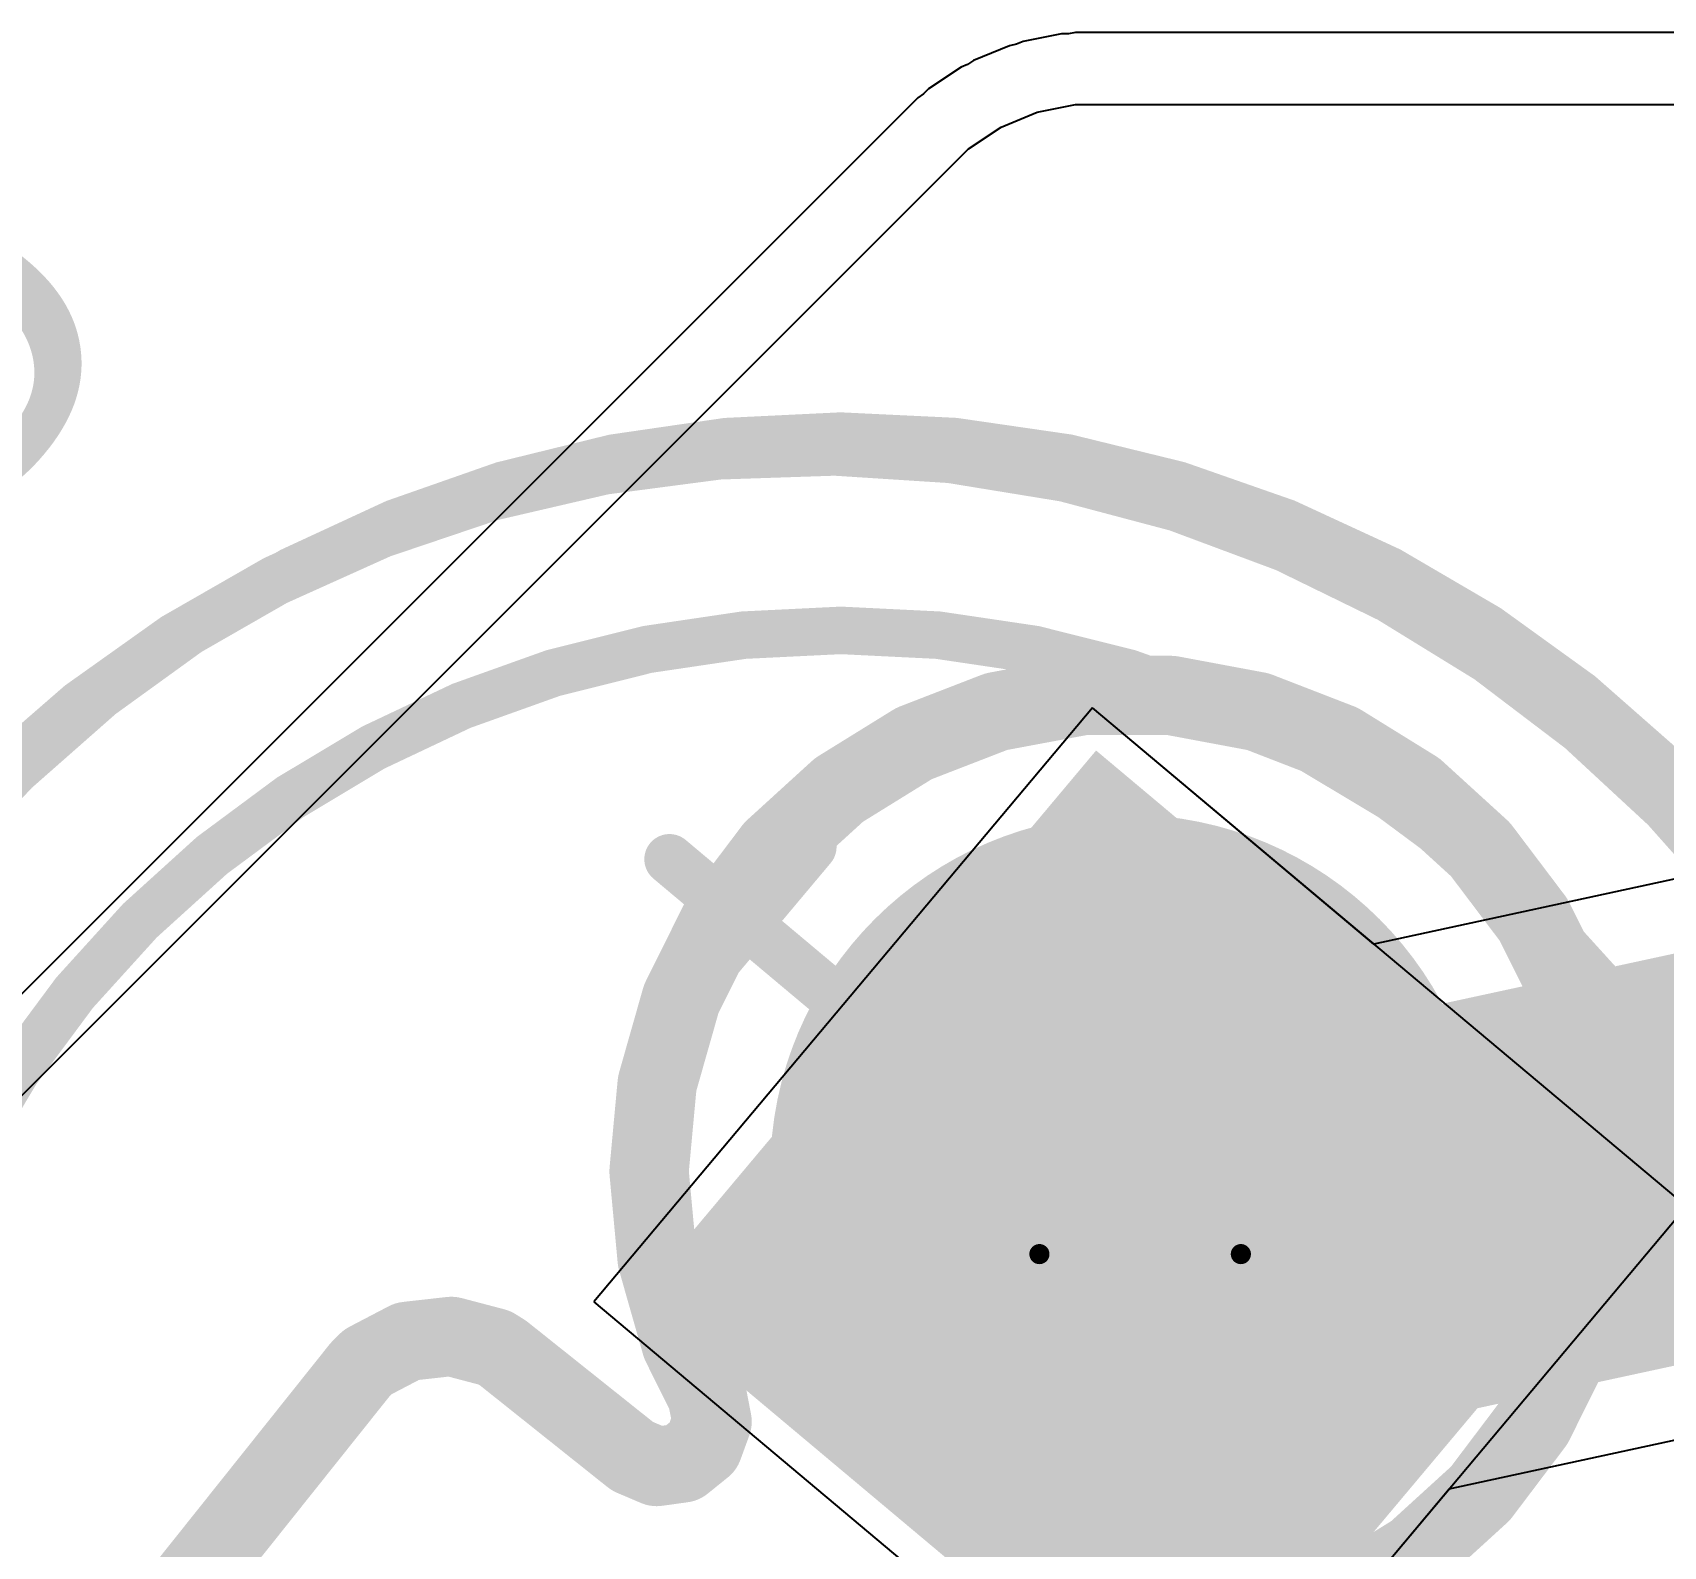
# Model space of a CAD drawing. Header units: inches. Extents: x 0 to 12.4, y -0.6 to 2.2.
# Drawn here: x 0.968 to 1.13, y 1.0599 to 1.2102 of the extents above; entities that cross this region are included whole.
import ezdxf

# ---------------------------------------------------------------- set-up
doc = ezdxf.new("R2010")
doc.units = ezdxf.units.IN
doc.header["$MEASUREMENT"] = 0
for name, color, linetype in [('Bottom Layer', 5, 'Continuous'), ('Bottom Solder', 6, 'Continuous'), ('Dimension', 6, 'Continuous'), ('Drill Drawing', 1, 'Continuous'), ('Mechanical 4', 56, 'Continuous'), ('Multi-Layer', 9, 'Continuous'), ('Pad Holes', 156, 'Continuous'), ('Top Layer', 1, 'Continuous'), ('Top Overlay', 2, 'Continuous'), ('Top Solder', 216, 'Continuous')]:
    doc.layers.add(name, color=color, linetype=linetype)
doc.styles.add('Arial', font='', dxfattribs={"height": 0.2})
doc.styles.get('Arial').set_extended_font_data('Arial')

# ---------------------------------------------------------------- blocks, each defined once
blk = doc.blocks.new('IR333_A_50')
at = {"layer": 'Bottom Layer'}
blk.add_hatch(color=5, dxfattribs=at).paths.add_polyline_path([(-0.08149605, 0.03149605), (-0.01850395, 0.03149605), (-0.01850395, -0.03149605), (-0.08149605, -0.03149605)])
at = {"layer": 'Bottom Solder'}
blk.add_hatch(color=6, dxfattribs=at).paths.add_polyline_path([(-0.08549605, 0.03549605), (-0.01450395, 0.03549605), (-0.01450395, -0.03549605), (-0.08549605, -0.03549605)])
at = {"layer": 'Multi-Layer'}
blk.add_hatch(color=9, dxfattribs=at).paths.add_polyline_path([(-0.08149605, 0.03149605), (-0.01850395, 0.03149605), (-0.01850395, -0.03149605), (-0.08149605, -0.03149605)])
at = {"layer": 'Pad Holes'}
h = blk.add_hatch(color=7, dxfattribs=at)
edge = h.paths.add_edge_path()
edge.add_arc((-0.05, 0), 0.017717, 0, 360)
at = {"layer": 'Top Layer'}
blk.add_hatch(color=1, dxfattribs=at).paths.add_polyline_path([(-0.08149605, 0.03149605), (-0.01850395, 0.03149605), (-0.01850395, -0.03149605), (-0.08149605, -0.03149605)])
at = {"layer": 'Top Solder'}
blk.add_hatch(color=216, dxfattribs=at).paths.add_polyline_path([(-0.08549605, 0.03549605), (-0.01450395, 0.03549605), (-0.01450395, -0.03549605), (-0.08549605, -0.03549605)])
at = {"layer": 'Top Overlay'}
for points in [[(-0.1181102, 0, 0.005, 0.005, -0.7350501228491367), (0.0970696, 0.0672869, 0.005, 0.005, 0)], [(0.0970696, -0.0672869, 0.005, 0.005, -0.7350501228491367), (-0.1181102, 0, 0.005, 0.005, 0)], [(-0.05, -0.061, 0.005, 0.005, 0), (-0.05, -0.041, 0.005, 0.005, 0)], [(-0.0399999, -0.051, 0.005, 0.005, 0), (-0.06, -0.051, 0.005, 0.005, 0)]]:
    blk.add_lwpolyline(points, format="xyseb", dxfattribs=at)
for points in [[(-0.1193602, 0, 0.0025, 0.0025, 1), (-0.1168602, 0, 0.0025, 0.0025, 1)], [(-0.1193602, 0, 0.0025, 0.0025, 1), (-0.1168602, 0, 0.0025, 0.0025, 1)], [(-0.05125, -0.041, 0.0025, 0.0025, 1), (-0.04875, -0.041, 0.0025, 0.0025, 1)], [(-0.06125, -0.051, 0.0025, 0.0025, 1), (-0.05875, -0.051, 0.0025, 0.0025, 1)], [(-0.0412499, -0.051, 0.0025, 0.0025, 1), (-0.0387499, -0.051, 0.0025, 0.0025, 1)], [(-0.05125, -0.061, 0.0025, 0.0025, 1), (-0.04875, -0.061, 0.0025, 0.0025, 1)]]:
    blk.add_lwpolyline(points, format="xyseb", close=True, dxfattribs=at)

msp = doc.modelspace()

# ---------------------------------------------------------------- hatches: boundary and pattern name
at = {"layer": 'Dimension'}
h = msp.add_hatch(color=6, dxfattribs=at)
edge = h.paths.add_edge_path()
edge.add_arc((1.0767133, 1.0971395), 0.035433, 0, 360)
h = msp.add_hatch(color=6, dxfattribs=at)
edge = h.paths.add_edge_path()
edge.add_arc((1.0767133, 1.0971395), 0.035433, 0, 360)

# ---------------------------------------------------------------- linework, layer by layer
at = {"layer": 'Bottom Layer'}
for p, q in [((1.0701862, 1.2100854), (1.0663831, 1.2093289)), ((1.0708893, 1.2100854), (1.0701862, 1.2100854)), ((1.0715786, 1.2102225), (1.0708893, 1.2100854)), ((1.4036368, 1.2102225), (1.0715786, 1.2102225)), ((1.0650442, 1.2089227), (1.0614618, 1.2074388)), ((1.0657335, 1.2090598), (1.0650442, 1.2089227)), ((1.0663831, 1.2093289), (1.0657335, 1.2090598)), ((1.0602279, 1.2067793), (1.0570038, 1.204625)), ((1.0608774, 1.2070483), (1.0602279, 1.2067793)), ((1.0614618, 1.2074388), (1.0608774, 1.2070483)), ((1.0570038, 1.204625), (1.0565066, 1.2041278)), ((1.0559221, 1.2037372), (1.0545512, 1.2023662)), ((1.0565066, 1.2041278), (1.0559221, 1.2037372)), ((1.0677755, 1.2023289), (1.0715786, 1.2030854)), ((1.0715786, 1.2030854), (1.4036368, 1.2030854)), ((1.0545512, 1.2023662), (0.8593897, 1.0072048)), ((1.0641931, 1.200845), (1.0677755, 1.2023289)), ((1.060969, 1.1986907), (1.0641931, 1.200845)), ((1.0595981, 1.1973197), (1.060969, 1.1986907)), ((0.8644364, 1.0021581), (1.0595981, 1.1973197)), ((1.073263, 1.1431635), (1.0237735, 1.0841842)), ((1.1322423, 1.093674), (1.073263, 1.1431635)), ((1.0827528, 1.0346947), (1.1322423, 1.093674)), ((1.0237735, 1.0841842), (1.0827528, 1.0346947))]:
    msp.add_line(p, q, dxfattribs=at)
at = {"layer": 'Dimension'}
for points in [[(1.0639454, 1.1428352, 0.007874, 0.007874, 0), (1.072112, 1.1443618, 0.007874, 0.007874, 0)], [(1.072112, 1.1443618, 0.007874, 0.007874, 0), (1.0721121, 1.1443619, 0.007874, 0.007874, 0)], [(1.0721121, 1.1443619, 0.007874, 0.007874, 0), (1.0723336, 1.1444032, 0.007874, 0.007874, 0)], [(1.0723336, 1.1444032, 0.007874, 0.007874, 0), (1.0810929, 1.1444032, 0.007874, 0.007874, 0)], [(1.0810929, 1.1444032, 0.007874, 0.007874, 0), (1.0813144, 1.1443619, 0.007874, 0.007874, 0)], [(1.0813144, 1.1443619, 0.007874, 0.007874, 0), (1.0813145, 1.1443618, 0.007874, 0.007874, 0)], [(1.0813145, 1.1443618, 0.007874, 0.007874, 0), (1.0894811, 1.1428352, 0.007874, 0.007874, 0)], [(1.0557661, 1.139711, 0.007874, 0.007874, 0), (1.063513, 1.1427122, 0.007874, 0.007874, 0)], [(1.063513, 1.1427122, 0.007874, 0.007874, 0), (1.0635131, 1.1427122, 0.007874, 0.007874, 0)], [(1.0635131, 1.1427122, 0.007874, 0.007874, 0), (1.0637235, 1.1427937, 0.007874, 0.007874, 0)], [(1.0637235, 1.1427937, 0.007874, 0.007874, 0), (1.0639453, 1.1428352, 0.007874, 0.007874, 0)], [(1.0639453, 1.1428352, 0.007874, 0.007874, 0), (1.0639454, 1.1428352, 0.007874, 0.007874, 0)], [(1.0894811, 1.1428352, 0.007874, 0.007874, 0), (1.089703, 1.1427937, 0.007874, 0.007874, 0)], [(1.089703, 1.1427937, 0.007874, 0.007874, 0), (1.0899135, 1.1427122, 0.007874, 0.007874, 0)], [(1.0899135, 1.1427122, 0.007874, 0.007874, 0), (1.0971448, 1.1399107, 0.007874, 0.007874, 0)], [(1.0483002, 1.1351371, 0.007874, 0.007874, 0), (1.0553638, 1.1395107, 0.007874, 0.007874, 0)], [(1.0553638, 1.1395107, 0.007874, 0.007874, 0), (1.0553639, 1.1395107, 0.007874, 0.007874, 0)], [(1.0553639, 1.1395107, 0.007874, 0.007874, 0), (1.0555557, 1.1396295, 0.007874, 0.007874, 0)], [(1.0555557, 1.1396295, 0.007874, 0.007874, 0), (1.0557659, 1.1397109, 0.007874, 0.007874, 0)], [(1.0557659, 1.1397109, 0.007874, 0.007874, 0), (1.0557661, 1.139711, 0.007874, 0.007874, 0)], [(1.0971448, 1.1399107, 0.007874, 0.007874, 0), (1.0978708, 1.1396295, 0.007874, 0.007874, 0)], [(1.0978708, 1.1396295, 0.007874, 0.007874, 0), (1.0988502, 1.1390231, 0.007874, 0.007874, 0)], [(1.0988502, 1.1390231, 0.007874, 0.007874, 0), (1.1051263, 1.1351371, 0.007874, 0.007874, 0)], [(1.0418022, 1.1292695, 0.007874, 0.007874, 0), (1.0479417, 1.1348664, 0.007874, 0.007874, 0)], [(1.0479417, 1.1348664, 0.007874, 0.007874, 0), (1.0479419, 1.1348665, 0.007874, 0.007874, 0)], [(1.0479419, 1.1348665, 0.007874, 0.007874, 0), (1.0481085, 1.1350183, 0.007874, 0.007874, 0)], [(1.0481085, 1.1350183, 0.007874, 0.007874, 0), (1.0482999, 1.1351369, 0.007874, 0.007874, 0)], [(1.0482999, 1.1351369, 0.007874, 0.007874, 0), (1.0483002, 1.1351371, 0.007874, 0.007874, 0)], [(1.1051263, 1.135137, 0.007874, 0.007874, 0), (1.1051263, 1.1351371, 0.007874, 0.007874, 0)], [(1.1051263, 1.135137, 0.007874, 0.007874, 0), (1.1053181, 1.1350183, 0.007874, 0.007874, 0)], [(1.1053181, 1.1350183, 0.007874, 0.007874, 0), (1.1058385, 1.1345439, 0.007874, 0.007874, 0)], [(1.1058385, 1.1345439, 0.007874, 0.007874, 0), (1.1116243, 1.1292695, 0.007874, 0.007874, 0)], [(1.0364926, 1.1223072, 0.007874, 0.007874, 0), (1.0414991, 1.128937, 0.007874, 0.007874, 0)], [(1.0414991, 1.128937, 0.007874, 0.007874, 0), (1.0414995, 1.1289375, 0.007874, 0.007874, 0)], [(1.0414995, 1.1289375, 0.007874, 0.007874, 0), (1.0416353, 1.1291172, 0.007874, 0.007874, 0)], [(1.0416353, 1.1291172, 0.007874, 0.007874, 0), (1.0418018, 1.1292691, 0.007874, 0.007874, 0)], [(1.0418018, 1.1292691, 0.007874, 0.007874, 0), (1.0418022, 1.1292695, 0.007874, 0.007874, 0)], [(1.1116243, 1.1292695, 0.007874, 0.007874, 0), (1.1116244, 1.1292693, 0.007874, 0.007874, 0)], [(1.1116244, 1.1292693, 0.007874, 0.007874, 0), (1.1117913, 1.1291172, 0.007874, 0.007874, 0)], [(1.1117913, 1.1291172, 0.007874, 0.007874, 0), (1.1119272, 1.1289372, 0.007874, 0.007874, 0)], [(1.1119272, 1.1289372, 0.007874, 0.007874, 0), (1.1119274, 1.128937, 0.007874, 0.007874, 0)], [(1.1119274, 1.128937, 0.007874, 0.007874, 0), (1.1169339, 1.1223072, 0.007874, 0.007874, 0)], [(1.0325528, 1.1144882, 0.007874, 0.007874, 0), (1.0362561, 1.1219253, 0.007874, 0.007874, 0)], [(1.0362561, 1.1219253, 0.007874, 0.007874, 0), (1.0362563, 1.1219256, 0.007874, 0.007874, 0)], [(1.0362563, 1.1219256, 0.007874, 0.007874, 0), (1.0363567, 1.1221272, 0.007874, 0.007874, 0)], [(1.0363567, 1.1221272, 0.007874, 0.007874, 0), (1.0364923, 1.1223069, 0.007874, 0.007874, 0)], [(1.0364923, 1.1223069, 0.007874, 0.007874, 0), (1.0364926, 1.1223072, 0.007874, 0.007874, 0)], [(1.1169339, 1.1223072, 0.007874, 0.007874, 0), (1.1170699, 1.1221272, 0.007874, 0.007874, 0)], [(1.1170699, 1.1221272, 0.007874, 0.007874, 0), (1.1209742, 1.1142862, 0.007874, 0.007874, 0)], [(1.0302964, 1.106709, 0.007874, 0.007874, 0), (1.0323905, 1.1140691, 0.007874, 0.007874, 0)], [(1.0323905, 1.1140691, 0.007874, 0.007874, 0), (1.0323906, 1.1140696, 0.007874, 0.007874, 0)], [(1.0323906, 1.1140696, 0.007874, 0.007874, 0), (1.0324523, 1.1142862, 0.007874, 0.007874, 0)], [(1.0324523, 1.1142862, 0.007874, 0.007874, 0), (1.0325527, 1.1144879, 0.007874, 0.007874, 0)], [(1.0325527, 1.1144879, 0.007874, 0.007874, 0), (1.0325528, 1.1144882, 0.007874, 0.007874, 0)], [(1.1209742, 1.1142862, 0.007874, 0.007874, 0), (1.1233713, 1.1058613, 0.007874, 0.007874, 0)], [(1.0298261, 1.1033887, 0.007874, 0.007874, 0), (1.0300344, 1.1056367, 0.007874, 0.007874, 0)], [(1.0300344, 1.1056367, 0.007874, 0.007874, 0), (1.0300552, 1.1058613, 0.007874, 0.007874, 0)], [(1.0300552, 1.1058613, 0.007874, 0.007874, 0), (1.0302964, 1.106709, 0.007874, 0.007874, 0)], [(1.1233713, 1.1058613, 0.007874, 0.007874, 0), (1.1241795, 1.0971395, 0.007874, 0.007874, 0)], [(1.029247, 1.0971395, 0.007874, 0.007874, 0), (1.0298261, 1.1033887, 0.007874, 0.007874, 0)], [(1.029247, 1.0971395, 0.007874, 0.007874, 0), (1.0292678, 1.0969147, 0.007874, 0.007874, 0)], [(1.1233713, 1.0884176, 0.007874, 0.007874, 0), (1.1241795, 1.0971395, 0.007874, 0.007874, 0)], [(1.0292678, 1.0969147, 0.007874, 0.007874, 0), (1.0298523, 1.0906072, 0.007874, 0.007874, 0)], [(1.0298523, 1.0906072, 0.007874, 0.007874, 0), (1.0300552, 1.0884176, 0.007874, 0.007874, 0)], [(1.0300552, 1.0884176, 0.007874, 0.007874, 0), (1.0302202, 1.0878375, 0.007874, 0.007874, 0)], [(1.0302202, 1.0878375, 0.007874, 0.007874, 0), (1.0323905, 1.0802098, 0.007874, 0.007874, 0)], [(1.1209742, 1.0799927, 0.007874, 0.007874, 0), (1.1233713, 1.0884176, 0.007874, 0.007874, 0)], [(1.0016361, 1.0783851, 0.007874, 0.007874, 0), (1.0048295, 1.0800547, 0.007874, 0.007874, 0)], [(1.0048295, 1.0800547, 0.007874, 0.007874, 0), (1.0048296, 1.0800548, 0.007874, 0.007874, 0)], [(1.0048296, 1.0800548, 0.007874, 0.007874, 0), (1.0052304, 1.0802643, 0.007874, 0.007874, 0)], [(1.0052304, 1.0802643, 0.007874, 0.007874, 0), (1.0056799, 1.080315, 0.007874, 0.007874, 0)], [(1.0056799, 1.080315, 0.007874, 0.007874, 0), (1.00568, 1.080315, 0.007874, 0.007874, 0)], [(1.00568, 1.080315, 0.007874, 0.007874, 0), (1.0091761, 1.0807087, 0.007874, 0.007874, 0)], [(1.0091761, 1.0807087, 0.007874, 0.007874, 0), (1.0091763, 1.0807087, 0.007874, 0.007874, 0)], [(1.0091763, 1.0807087, 0.007874, 0.007874, 0), (1.0096257, 1.0807593, 0.007874, 0.007874, 0)], [(1.0096257, 1.0807593, 0.007874, 0.007874, 0), (1.010063, 1.0806441, 0.007874, 0.007874, 0)], [(1.010063, 1.0806441, 0.007874, 0.007874, 0), (1.0100632, 1.0806441, 0.007874, 0.007874, 0)], [(1.0100632, 1.0806441, 0.007874, 0.007874, 0), (1.0133042, 1.0797907, 0.007874, 0.007874, 0)], [(1.0133042, 1.0797907, 0.007874, 0.007874, 0), (1.0139031, 1.079633, 0.007874, 0.007874, 0)], [(1.0139031, 1.079633, 0.007874, 0.007874, 0), (1.0142146, 1.0794387, 0.007874, 0.007874, 0)], [(1.0142146, 1.0794387, 0.007874, 0.007874, 0), (1.0142147, 1.0794386, 0.007874, 0.007874, 0)], [(1.0142147, 1.0794386, 0.007874, 0.007874, 0), (1.0146285, 1.0791804, 0.007874, 0.007874, 0)], [(1.0323905, 1.0802098, 0.007874, 0.007874, 0), (1.0323906, 1.0802095, 0.007874, 0.007874, 0)], [(1.0323906, 1.0802095, 0.007874, 0.007874, 0), (1.0324523, 1.0799927, 0.007874, 0.007874, 0)], [(1.0324523, 1.0799927, 0.007874, 0.007874, 0), (1.0325528, 1.0797909, 0.007874, 0.007874, 0)], [(1.0325528, 1.0797907, 0.007874, 0.007874, 0), (1.0325528, 1.0797909, 0.007874, 0.007874, 0)], [(1.0325528, 1.0797907, 0.007874, 0.007874, 0), (1.0338203, 1.0772454, 0.007874, 0.007874, 0)], [(1.1170699, 1.0721517, 0.007874, 0.007874, 0), (1.1209742, 1.0799927, 0.007874, 0.007874, 0)], [(1.0007041, 1.0776125, 0.007874, 0.007874, 0), (1.0010504, 1.0779564, 0.007874, 0.007874, 0)], [(1.0010504, 1.0779565, 0.007874, 0.007874, 0), (1.0013107, 1.078215, 0.007874, 0.007874, 0)], [(1.0010504, 1.0779564, 0.007874, 0.007874, 0), (1.0010504, 1.0779565, 0.007874, 0.007874, 0)], [(1.0013107, 1.078215, 0.007874, 0.007874, 0), (1.0016359, 1.078385, 0.007874, 0.007874, 0)], [(1.0016359, 1.078385, 0.007874, 0.007874, 0), (1.0016361, 1.0783851, 0.007874, 0.007874, 0)], [(1.0146285, 1.0791804, 0.007874, 0.007874, 0), (1.0146287, 1.0791803, 0.007874, 0.007874, 0)], [(1.0146287, 1.0791803, 0.007874, 0.007874, 0), (1.014748, 1.0791059, 0.007874, 0.007874, 0)], [(1.014748, 1.0791059, 0.007874, 0.007874, 0), (1.014858, 1.0790181, 0.007874, 0.007874, 0)], [(1.014858, 1.0790181, 0.007874, 0.007874, 0), (1.0148581, 1.0790181, 0.007874, 0.007874, 0)], [(1.0148581, 1.0790181, 0.007874, 0.007874, 0), (1.0275998, 1.0688556, 0.007874, 0.007874, 0)], [(0.9543015, 1.0194589, 0.007874, 0.007874, 0), (1.0005163, 1.077403, 0.007874, 0.007874, 0)], [(1.0005163, 1.077403, 0.007874, 0.007874, 0), (1.0005165, 1.0774033, 0.007874, 0.007874, 0)], [(1.0005165, 1.0774033, 0.007874, 0.007874, 0), (1.0006042, 1.0775132, 0.007874, 0.007874, 0)], [(1.0006042, 1.0775132, 0.007874, 0.007874, 0), (1.0007038, 1.0776122, 0.007874, 0.007874, 0)], [(1.0007038, 1.0776122, 0.007874, 0.007874, 0), (1.0007041, 1.0776125, 0.007874, 0.007874, 0)], [(1.0338203, 1.0772454, 0.007874, 0.007874, 0), (1.0345836, 1.0757124, 0.007874, 0.007874, 0)], [(1.0345836, 1.0757124, 0.007874, 0.007874, 0), (1.0350139, 1.0748483, 0.007874, 0.007874, 0)], [(1.0350139, 1.0748483, 0.007874, 0.007874, 0), (1.0355104, 1.0722859, 0.007874, 0.007874, 0)], [(1.0346159, 1.069834, 0.007874, 0.007874, 0), (1.0355104, 1.0722859, 0.007874, 0.007874, 0)], [(1.1117913, 1.0651617, 0.007874, 0.007874, 0), (1.1170699, 1.0721517, 0.007874, 0.007874, 0)], [(1.032586, 1.0681933, 0.007874, 0.007874, 0), (1.0346159, 1.069834, 0.007874, 0.007874, 0)], [(1.0275998, 1.0688556, 0.007874, 0.007874, 0), (1.0300011, 1.0678329, 0.007874, 0.007874, 0)], [(1.0300011, 1.0678329, 0.007874, 0.007874, 0), (1.032586, 1.0681933, 0.007874, 0.007874, 0)], [(1.1053181, 1.0592606, 0.007874, 0.007874, 0), (1.1117913, 1.0651617, 0.007874, 0.007874, 0)], [(1.0978708, 1.0546494, 0.007874, 0.007874, 0), (1.1053181, 1.0592606, 0.007874, 0.007874, 0)]]:
    msp.add_lwpolyline(points, format="xyseb", dxfattribs=at)
for points in [[(1.0701435, 1.1443618, 0.003937, 0.003937, 1), (1.0740805, 1.1443618, 0.003937, 0.003937, 1)], [(1.0701435, 1.1443618, 0.003937, 0.003937, 1), (1.0740805, 1.1443618, 0.003937, 0.003937, 1)], [(1.0701436, 1.1443619, 0.003937, 0.003937, 1), (1.0740806, 1.1443619, 0.003937, 0.003937, 1)], [(1.0701436, 1.1443619, 0.003937, 0.003937, 1), (1.0740806, 1.1443619, 0.003937, 0.003937, 1)], [(1.0703651, 1.1444032, 0.003937, 0.003937, 1), (1.0743021, 1.1444032, 0.003937, 0.003937, 1)], [(1.0703651, 1.1444032, 0.003937, 0.003937, 1), (1.0743021, 1.1444032, 0.003937, 0.003937, 1)], [(1.0791244, 1.1444032, 0.003937, 0.003937, 1), (1.0830614, 1.1444032, 0.003937, 0.003937, 1)], [(1.0791244, 1.1444032, 0.003937, 0.003937, 1), (1.0830614, 1.1444032, 0.003937, 0.003937, 1)], [(1.0793459, 1.1443619, 0.003937, 0.003937, 1), (1.0832829, 1.1443619, 0.003937, 0.003937, 1)], [(1.0793459, 1.1443619, 0.003937, 0.003937, 1), (1.0832829, 1.1443619, 0.003937, 0.003937, 1)], [(1.079346, 1.1443618, 0.003937, 0.003937, 1), (1.083283, 1.1443618, 0.003937, 0.003937, 1)], [(1.079346, 1.1443618, 0.003937, 0.003937, 1), (1.083283, 1.1443618, 0.003937, 0.003937, 1)], [(1.0615445, 1.1427122, 0.003937, 0.003937, 1), (1.0654815, 1.1427122, 0.003937, 0.003937, 1)], [(1.0615445, 1.1427122, 0.003937, 0.003937, 1), (1.0654815, 1.1427122, 0.003937, 0.003937, 1)], [(1.0615446, 1.1427122, 0.003937, 0.003937, 1), (1.0654816, 1.1427122, 0.003937, 0.003937, 1)], [(1.0615446, 1.1427122, 0.003937, 0.003937, 1), (1.0654816, 1.1427122, 0.003937, 0.003937, 1)], [(1.061755, 1.1427937, 0.003937, 0.003937, 1), (1.065692, 1.1427937, 0.003937, 0.003937, 1)], [(1.061755, 1.1427937, 0.003937, 0.003937, 1), (1.065692, 1.1427937, 0.003937, 0.003937, 1)], [(1.0619768, 1.1428352, 0.003937, 0.003937, 1), (1.0659138, 1.1428352, 0.003937, 0.003937, 1)], [(1.0619768, 1.1428352, 0.003937, 0.003937, 1), (1.0659138, 1.1428352, 0.003937, 0.003937, 1)], [(1.0619769, 1.1428352, 0.003937, 0.003937, 1), (1.0659139, 1.1428352, 0.003937, 0.003937, 1)], [(1.0619769, 1.1428352, 0.003937, 0.003937, 1), (1.0659139, 1.1428352, 0.003937, 0.003937, 1)], [(1.0875126, 1.1428352, 0.003937, 0.003937, 1), (1.0914496, 1.1428352, 0.003937, 0.003937, 1)], [(1.0875126, 1.1428352, 0.003937, 0.003937, 1), (1.0914496, 1.1428352, 0.003937, 0.003937, 1)], [(1.0877345, 1.1427937, 0.003937, 0.003937, 1), (1.0916715, 1.1427937, 0.003937, 0.003937, 1)], [(1.0877345, 1.1427937, 0.003937, 0.003937, 1), (1.0916715, 1.1427937, 0.003937, 0.003937, 1)], [(1.087945, 1.1427122, 0.003937, 0.003937, 1), (1.091882, 1.1427122, 0.003937, 0.003937, 1)], [(1.087945, 1.1427122, 0.003937, 0.003937, 1), (1.091882, 1.1427122, 0.003937, 0.003937, 1)], [(1.0533953, 1.1395107, 0.003937, 0.003937, 1), (1.0573323, 1.1395107, 0.003937, 0.003937, 1)], [(1.0533953, 1.1395107, 0.003937, 0.003937, 1), (1.0573323, 1.1395107, 0.003937, 0.003937, 1)], [(1.0533954, 1.1395107, 0.003937, 0.003937, 1), (1.0573324, 1.1395107, 0.003937, 0.003937, 1)], [(1.0533954, 1.1395107, 0.003937, 0.003937, 1), (1.0573324, 1.1395107, 0.003937, 0.003937, 1)], [(1.0535872, 1.1396295, 0.003937, 0.003937, 1), (1.0575242, 1.1396295, 0.003937, 0.003937, 1)], [(1.0535872, 1.1396295, 0.003937, 0.003937, 1), (1.0575242, 1.1396295, 0.003937, 0.003937, 1)], [(1.0537974, 1.1397109, 0.003937, 0.003937, 1), (1.0577344, 1.1397109, 0.003937, 0.003937, 1)], [(1.0537974, 1.1397109, 0.003937, 0.003937, 1), (1.0577344, 1.1397109, 0.003937, 0.003937, 1)], [(1.0537976, 1.139711, 0.003937, 0.003937, 1), (1.0577346, 1.139711, 0.003937, 0.003937, 1)], [(1.0537976, 1.139711, 0.003937, 0.003937, 1), (1.0577346, 1.139711, 0.003937, 0.003937, 1)], [(1.0951763, 1.1399107, 0.003937, 0.003937, 1), (1.0991133, 1.1399107, 0.003937, 0.003937, 1)], [(1.0951763, 1.1399107, 0.003937, 0.003937, 1), (1.0991133, 1.1399107, 0.003937, 0.003937, 1)], [(1.0959023, 1.1396295, 0.003937, 0.003937, 1), (1.0998393, 1.1396295, 0.003937, 0.003937, 1)], [(1.0959023, 1.1396295, 0.003937, 0.003937, 1), (1.0998393, 1.1396295, 0.003937, 0.003937, 1)], [(1.0968817, 1.1390231, 0.003937, 0.003937, 1), (1.1008187, 1.1390231, 0.003937, 0.003937, 1)], [(1.0968817, 1.1390231, 0.003937, 0.003937, 1), (1.1008187, 1.1390231, 0.003937, 0.003937, 1)], [(1.0459732, 1.1348664, 0.003937, 0.003937, 1), (1.0499102, 1.1348664, 0.003937, 0.003937, 1)], [(1.0459732, 1.1348664, 0.003937, 0.003937, 1), (1.0499102, 1.1348664, 0.003937, 0.003937, 1)], [(1.0459734, 1.1348665, 0.003937, 0.003937, 1), (1.0499104, 1.1348665, 0.003937, 0.003937, 1)], [(1.0459734, 1.1348665, 0.003937, 0.003937, 1), (1.0499104, 1.1348665, 0.003937, 0.003937, 1)], [(1.04614, 1.1350183, 0.003937, 0.003937, 1), (1.050077, 1.1350183, 0.003937, 0.003937, 1)], [(1.04614, 1.1350183, 0.003937, 0.003937, 1), (1.050077, 1.1350183, 0.003937, 0.003937, 1)], [(1.0463314, 1.1351369, 0.003937, 0.003937, 1), (1.0502684, 1.1351369, 0.003937, 0.003937, 1)], [(1.0463314, 1.1351369, 0.003937, 0.003937, 1), (1.0502684, 1.1351369, 0.003937, 0.003937, 1)], [(1.0463317, 1.1351371, 0.003937, 0.003937, 1), (1.0502687, 1.1351371, 0.003937, 0.003937, 1)], [(1.0463317, 1.1351371, 0.003937, 0.003937, 1), (1.0502687, 1.1351371, 0.003937, 0.003937, 1)], [(1.1031578, 1.1351371, 0.003937, 0.003937, 1), (1.1070948, 1.1351371, 0.003937, 0.003937, 1)], [(1.1031578, 1.1351371, 0.003937, 0.003937, 1), (1.1070948, 1.1351371, 0.003937, 0.003937, 1)], [(1.1031578, 1.135137, 0.003937, 0.003937, 1), (1.1070948, 1.135137, 0.003937, 0.003937, 1)], [(1.1031578, 1.135137, 0.003937, 0.003937, 1), (1.1070948, 1.135137, 0.003937, 0.003937, 1)], [(1.1033496, 1.1350183, 0.003937, 0.003937, 1), (1.1072866, 1.1350183, 0.003937, 0.003937, 1)], [(1.1033496, 1.1350183, 0.003937, 0.003937, 1), (1.1072866, 1.1350183, 0.003937, 0.003937, 1)], [(1.10387, 1.1345439, 0.003937, 0.003937, 1), (1.107807, 1.1345439, 0.003937, 0.003937, 1)], [(1.10387, 1.1345439, 0.003937, 0.003937, 1), (1.107807, 1.1345439, 0.003937, 0.003937, 1)], [(1.0395306, 1.128937, 0.003937, 0.003937, 1), (1.0434676, 1.128937, 0.003937, 0.003937, 1)], [(1.0395306, 1.128937, 0.003937, 0.003937, 1), (1.0434676, 1.128937, 0.003937, 0.003937, 1)], [(1.039531, 1.1289375, 0.003937, 0.003937, 1), (1.043468, 1.1289375, 0.003937, 0.003937, 1)], [(1.039531, 1.1289375, 0.003937, 0.003937, 1), (1.043468, 1.1289375, 0.003937, 0.003937, 1)], [(1.0396668, 1.1291172, 0.003937, 0.003937, 1), (1.0436038, 1.1291172, 0.003937, 0.003937, 1)], [(1.0396668, 1.1291172, 0.003937, 0.003937, 1), (1.0436038, 1.1291172, 0.003937, 0.003937, 1)], [(1.0398333, 1.1292691, 0.003937, 0.003937, 1), (1.0437703, 1.1292691, 0.003937, 0.003937, 1)], [(1.0398333, 1.1292691, 0.003937, 0.003937, 1), (1.0437703, 1.1292691, 0.003937, 0.003937, 1)], [(1.0398337, 1.1292695, 0.003937, 0.003937, 1), (1.0437707, 1.1292695, 0.003937, 0.003937, 1)], [(1.0398337, 1.1292695, 0.003937, 0.003937, 1), (1.0437707, 1.1292695, 0.003937, 0.003937, 1)], [(1.1096558, 1.1292695, 0.003937, 0.003937, 1), (1.1135928, 1.1292695, 0.003937, 0.003937, 1)], [(1.1096558, 1.1292695, 0.003937, 0.003937, 1), (1.1135928, 1.1292695, 0.003937, 0.003937, 1)], [(1.1096559, 1.1292693, 0.003937, 0.003937, 1), (1.1135929, 1.1292693, 0.003937, 0.003937, 1)], [(1.1096559, 1.1292693, 0.003937, 0.003937, 1), (1.1135929, 1.1292693, 0.003937, 0.003937, 1)], [(1.1098228, 1.1291172, 0.003937, 0.003937, 1), (1.1137598, 1.1291172, 0.003937, 0.003937, 1)], [(1.1098228, 1.1291172, 0.003937, 0.003937, 1), (1.1137598, 1.1291172, 0.003937, 0.003937, 1)], [(1.1099587, 1.1289372, 0.003937, 0.003937, 1), (1.1138957, 1.1289372, 0.003937, 0.003937, 1)], [(1.1099587, 1.1289372, 0.003937, 0.003937, 1), (1.1138957, 1.1289372, 0.003937, 0.003937, 1)], [(1.1099589, 1.128937, 0.003937, 0.003937, 1), (1.1138959, 1.128937, 0.003937, 0.003937, 1)], [(1.1099589, 1.128937, 0.003937, 0.003937, 1), (1.1138959, 1.128937, 0.003937, 0.003937, 1)], [(1.0342876, 1.1219253, 0.003937, 0.003937, 1), (1.0382246, 1.1219253, 0.003937, 0.003937, 1)], [(1.0342876, 1.1219253, 0.003937, 0.003937, 1), (1.0382246, 1.1219253, 0.003937, 0.003937, 1)], [(1.0342878, 1.1219256, 0.003937, 0.003937, 1), (1.0382248, 1.1219256, 0.003937, 0.003937, 1)], [(1.0342878, 1.1219256, 0.003937, 0.003937, 1), (1.0382248, 1.1219256, 0.003937, 0.003937, 1)], [(1.0343882, 1.1221272, 0.003937, 0.003937, 1), (1.0383252, 1.1221272, 0.003937, 0.003937, 1)], [(1.0343882, 1.1221272, 0.003937, 0.003937, 1), (1.0383252, 1.1221272, 0.003937, 0.003937, 1)], [(1.0345238, 1.1223069, 0.003937, 0.003937, 1), (1.0384608, 1.1223069, 0.003937, 0.003937, 1)], [(1.0345238, 1.1223069, 0.003937, 0.003937, 1), (1.0384608, 1.1223069, 0.003937, 0.003937, 1)], [(1.0345241, 1.1223072, 0.003937, 0.003937, 1), (1.0384611, 1.1223072, 0.003937, 0.003937, 1)], [(1.0345241, 1.1223072, 0.003937, 0.003937, 1), (1.0384611, 1.1223072, 0.003937, 0.003937, 1)], [(1.1149654, 1.1223072, 0.003937, 0.003937, 1), (1.1189024, 1.1223072, 0.003937, 0.003937, 1)], [(1.1149654, 1.1223072, 0.003937, 0.003937, 1), (1.1189024, 1.1223072, 0.003937, 0.003937, 1)], [(1.1151014, 1.1221272, 0.003937, 0.003937, 1), (1.1190384, 1.1221272, 0.003937, 0.003937, 1)], [(1.1151014, 1.1221272, 0.003937, 0.003937, 1), (1.1190384, 1.1221272, 0.003937, 0.003937, 1)], [(1.030422, 1.1140691, 0.003937, 0.003937, 1), (1.034359, 1.1140691, 0.003937, 0.003937, 1)], [(1.030422, 1.1140691, 0.003937, 0.003937, 1), (1.034359, 1.1140691, 0.003937, 0.003937, 1)], [(1.0304221, 1.1140696, 0.003937, 0.003937, 1), (1.0343591, 1.1140696, 0.003937, 0.003937, 1)], [(1.0304221, 1.1140696, 0.003937, 0.003937, 1), (1.0343591, 1.1140696, 0.003937, 0.003937, 1)], [(1.0304838, 1.1142862, 0.003937, 0.003937, 1), (1.0344208, 1.1142862, 0.003937, 0.003937, 1)], [(1.0304838, 1.1142862, 0.003937, 0.003937, 1), (1.0344208, 1.1142862, 0.003937, 0.003937, 1)], [(1.0305842, 1.1144879, 0.003937, 0.003937, 1), (1.0345212, 1.1144879, 0.003937, 0.003937, 1)], [(1.0305842, 1.1144879, 0.003937, 0.003937, 1), (1.0345212, 1.1144879, 0.003937, 0.003937, 1)], [(1.0305843, 1.1144882, 0.003937, 0.003937, 1), (1.0345213, 1.1144882, 0.003937, 0.003937, 1)], [(1.0305843, 1.1144882, 0.003937, 0.003937, 1), (1.0345213, 1.1144882, 0.003937, 0.003937, 1)], [(1.1190057, 1.1142862, 0.003937, 0.003937, 1), (1.1229427, 1.1142862, 0.003937, 0.003937, 1)], [(1.1190057, 1.1142862, 0.003937, 0.003937, 1), (1.1229427, 1.1142862, 0.003937, 0.003937, 1)], [(1.0280659, 1.1056367, 0.003937, 0.003937, 1), (1.0320029, 1.1056367, 0.003937, 0.003937, 1)], [(1.0280659, 1.1056367, 0.003937, 0.003937, 1), (1.0320029, 1.1056367, 0.003937, 0.003937, 1)], [(1.0280867, 1.1058613, 0.003937, 0.003937, 1), (1.0320237, 1.1058613, 0.003937, 0.003937, 1)], [(1.0280867, 1.1058613, 0.003937, 0.003937, 1), (1.0320237, 1.1058613, 0.003937, 0.003937, 1)], [(1.0283279, 1.106709, 0.003937, 0.003937, 1), (1.0322649, 1.106709, 0.003937, 0.003937, 1)], [(1.0283279, 1.106709, 0.003937, 0.003937, 1), (1.0322649, 1.106709, 0.003937, 0.003937, 1)], [(1.1214028, 1.1058613, 0.003937, 0.003937, 1), (1.1253398, 1.1058613, 0.003937, 0.003937, 1)], [(1.1214028, 1.1058613, 0.003937, 0.003937, 1), (1.1253398, 1.1058613, 0.003937, 0.003937, 1)], [(1.0278576, 1.1033887, 0.003937, 0.003937, 1), (1.0317946, 1.1033887, 0.003937, 0.003937, 1)], [(1.0278576, 1.1033887, 0.003937, 0.003937, 1), (1.0317946, 1.1033887, 0.003937, 0.003937, 1)], [(1.0272785, 1.0971395, 0.003937, 0.003937, 1), (1.0312155, 1.0971395, 0.003937, 0.003937, 1)], [(1.0272785, 1.0971395, 0.003937, 0.003937, 1), (1.0312155, 1.0971395, 0.003937, 0.003937, 1)], [(1.122211, 1.0971395, 0.003937, 0.003937, 1), (1.126148, 1.0971395, 0.003937, 0.003937, 1)], [(1.122211, 1.0971395, 0.003937, 0.003937, 1), (1.126148, 1.0971395, 0.003937, 0.003937, 1)], [(1.0272993, 1.0969147, 0.003937, 0.003937, 1), (1.0312363, 1.0969147, 0.003937, 0.003937, 1)], [(1.0272993, 1.0969147, 0.003937, 0.003937, 1), (1.0312363, 1.0969147, 0.003937, 0.003937, 1)], [(1.0278838, 1.0906072, 0.003937, 0.003937, 1), (1.0318208, 1.0906072, 0.003937, 0.003937, 1)], [(1.0278838, 1.0906072, 0.003937, 0.003937, 1), (1.0318208, 1.0906072, 0.003937, 0.003937, 1)], [(1.0280867, 1.0884176, 0.003937, 0.003937, 1), (1.0320237, 1.0884176, 0.003937, 0.003937, 1)], [(1.0280867, 1.0884176, 0.003937, 0.003937, 1), (1.0320237, 1.0884176, 0.003937, 0.003937, 1)], [(1.0282517, 1.0878375, 0.003937, 0.003937, 1), (1.0321887, 1.0878375, 0.003937, 0.003937, 1)], [(1.0282517, 1.0878375, 0.003937, 0.003937, 1), (1.0321887, 1.0878375, 0.003937, 0.003937, 1)], [(1.1214028, 1.0884176, 0.003937, 0.003937, 1), (1.1253398, 1.0884176, 0.003937, 0.003937, 1)], [(1.1214028, 1.0884176, 0.003937, 0.003937, 1), (1.1253398, 1.0884176, 0.003937, 0.003937, 1)], [(1.002861, 1.0800547, 0.003937, 0.003937, 1), (1.006798, 1.0800547, 0.003937, 0.003937, 1)], [(1.002861, 1.0800547, 0.003937, 0.003937, 1), (1.006798, 1.0800547, 0.003937, 0.003937, 1)], [(1.0028611, 1.0800548, 0.003937, 0.003937, 1), (1.0067981, 1.0800548, 0.003937, 0.003937, 1)], [(1.0028611, 1.0800548, 0.003937, 0.003937, 1), (1.0067981, 1.0800548, 0.003937, 0.003937, 1)], [(1.0032619, 1.0802643, 0.003937, 0.003937, 1), (1.0071989, 1.0802643, 0.003937, 0.003937, 1)], [(1.0032619, 1.0802643, 0.003937, 0.003937, 1), (1.0071989, 1.0802643, 0.003937, 0.003937, 1)], [(1.0037114, 1.080315, 0.003937, 0.003937, 1), (1.0076484, 1.080315, 0.003937, 0.003937, 1)], [(1.0037114, 1.080315, 0.003937, 0.003937, 1), (1.0076484, 1.080315, 0.003937, 0.003937, 1)], [(1.0037115, 1.080315, 0.003937, 0.003937, 1), (1.0076485, 1.080315, 0.003937, 0.003937, 1)], [(1.0037115, 1.080315, 0.003937, 0.003937, 1), (1.0076485, 1.080315, 0.003937, 0.003937, 1)], [(1.0072076, 1.0807087, 0.003937, 0.003937, 1), (1.0111446, 1.0807087, 0.003937, 0.003937, 1)], [(1.0072076, 1.0807087, 0.003937, 0.003937, 1), (1.0111446, 1.0807087, 0.003937, 0.003937, 1)], [(1.0072078, 1.0807087, 0.003937, 0.003937, 1), (1.0111448, 1.0807087, 0.003937, 0.003937, 1)], [(1.0072078, 1.0807087, 0.003937, 0.003937, 1), (1.0111448, 1.0807087, 0.003937, 0.003937, 1)], [(1.0076572, 1.0807593, 0.003937, 0.003937, 1), (1.0115942, 1.0807593, 0.003937, 0.003937, 1)], [(1.0076572, 1.0807593, 0.003937, 0.003937, 1), (1.0115942, 1.0807593, 0.003937, 0.003937, 1)], [(1.0080945, 1.0806441, 0.003937, 0.003937, 1), (1.0120315, 1.0806441, 0.003937, 0.003937, 1)], [(1.0080945, 1.0806441, 0.003937, 0.003937, 1), (1.0120315, 1.0806441, 0.003937, 0.003937, 1)], [(1.0080947, 1.0806441, 0.003937, 0.003937, 1), (1.0120317, 1.0806441, 0.003937, 0.003937, 1)], [(1.0080947, 1.0806441, 0.003937, 0.003937, 1), (1.0120317, 1.0806441, 0.003937, 0.003937, 1)], [(1.0113357, 1.0797907, 0.003937, 0.003937, 1), (1.0152727, 1.0797907, 0.003937, 0.003937, 1)], [(1.0113357, 1.0797907, 0.003937, 0.003937, 1), (1.0152727, 1.0797907, 0.003937, 0.003937, 1)], [(1.0119346, 1.079633, 0.003937, 0.003937, 1), (1.0158716, 1.079633, 0.003937, 0.003937, 1)], [(1.0119346, 1.079633, 0.003937, 0.003937, 1), (1.0158716, 1.079633, 0.003937, 0.003937, 1)], [(1.0122461, 1.0794387, 0.003937, 0.003937, 1), (1.0161831, 1.0794387, 0.003937, 0.003937, 1)], [(1.0122461, 1.0794387, 0.003937, 0.003937, 1), (1.0161831, 1.0794387, 0.003937, 0.003937, 1)], [(1.0122462, 1.0794386, 0.003937, 0.003937, 1), (1.0161832, 1.0794386, 0.003937, 0.003937, 1)], [(1.0122462, 1.0794386, 0.003937, 0.003937, 1), (1.0161832, 1.0794386, 0.003937, 0.003937, 1)], [(1.030422, 1.0802098, 0.003937, 0.003937, 1), (1.034359, 1.0802098, 0.003937, 0.003937, 1)], [(1.030422, 1.0802098, 0.003937, 0.003937, 1), (1.034359, 1.0802098, 0.003937, 0.003937, 1)], [(1.0304221, 1.0802095, 0.003937, 0.003937, 1), (1.0343591, 1.0802095, 0.003937, 0.003937, 1)], [(1.0304221, 1.0802095, 0.003937, 0.003937, 1), (1.0343591, 1.0802095, 0.003937, 0.003937, 1)], [(1.0304838, 1.0799927, 0.003937, 0.003937, 1), (1.0344208, 1.0799927, 0.003937, 0.003937, 1)], [(1.0304838, 1.0799927, 0.003937, 0.003937, 1), (1.0344208, 1.0799927, 0.003937, 0.003937, 1)], [(1.0305843, 1.0797909, 0.003937, 0.003937, 1), (1.0345213, 1.0797909, 0.003937, 0.003937, 1)], [(1.0305843, 1.0797909, 0.003937, 0.003937, 1), (1.0345213, 1.0797909, 0.003937, 0.003937, 1)], [(1.0305843, 1.0797907, 0.003937, 0.003937, 1), (1.0345213, 1.0797907, 0.003937, 0.003937, 1)], [(1.0305843, 1.0797907, 0.003937, 0.003937, 1), (1.0345213, 1.0797907, 0.003937, 0.003937, 1)], [(1.1190057, 1.0799927, 0.003937, 0.003937, 1), (1.1229427, 1.0799927, 0.003937, 0.003937, 1)], [(1.1190057, 1.0799927, 0.003937, 0.003937, 1), (1.1229427, 1.0799927, 0.003937, 0.003937, 1)], [(0.9990819, 1.0779565, 0.003937, 0.003937, 1), (1.0030189, 1.0779565, 0.003937, 0.003937, 1)], [(0.9990819, 1.0779565, 0.003937, 0.003937, 1), (1.0030189, 1.0779565, 0.003937, 0.003937, 1)], [(0.9990819, 1.0779564, 0.003937, 0.003937, 1), (1.0030189, 1.0779564, 0.003937, 0.003937, 1)], [(0.9990819, 1.0779564, 0.003937, 0.003937, 1), (1.0030189, 1.0779564, 0.003937, 0.003937, 1)], [(0.9993422, 1.078215, 0.003937, 0.003937, 1), (1.0032792, 1.078215, 0.003937, 0.003937, 1)], [(0.9993422, 1.078215, 0.003937, 0.003937, 1), (1.0032792, 1.078215, 0.003937, 0.003937, 1)], [(0.9996674, 1.078385, 0.003937, 0.003937, 1), (1.0036044, 1.078385, 0.003937, 0.003937, 1)], [(0.9996674, 1.078385, 0.003937, 0.003937, 1), (1.0036044, 1.078385, 0.003937, 0.003937, 1)], [(0.9996676, 1.0783851, 0.003937, 0.003937, 1), (1.0036046, 1.0783851, 0.003937, 0.003937, 1)], [(0.9996676, 1.0783851, 0.003937, 0.003937, 1), (1.0036046, 1.0783851, 0.003937, 0.003937, 1)], [(1.01266, 1.0791804, 0.003937, 0.003937, 1), (1.016597, 1.0791804, 0.003937, 0.003937, 1)], [(1.01266, 1.0791804, 0.003937, 0.003937, 1), (1.016597, 1.0791804, 0.003937, 0.003937, 1)], [(1.0126602, 1.0791803, 0.003937, 0.003937, 1), (1.0165972, 1.0791803, 0.003937, 0.003937, 1)], [(1.0126602, 1.0791803, 0.003937, 0.003937, 1), (1.0165972, 1.0791803, 0.003937, 0.003937, 1)], [(1.0127795, 1.0791059, 0.003937, 0.003937, 1), (1.0167165, 1.0791059, 0.003937, 0.003937, 1)], [(1.0127795, 1.0791059, 0.003937, 0.003937, 1), (1.0167165, 1.0791059, 0.003937, 0.003937, 1)], [(1.0128895, 1.0790181, 0.003937, 0.003937, 1), (1.0168265, 1.0790181, 0.003937, 0.003937, 1)], [(1.0128895, 1.0790181, 0.003937, 0.003937, 1), (1.0168265, 1.0790181, 0.003937, 0.003937, 1)], [(1.0128896, 1.0790181, 0.003937, 0.003937, 1), (1.0168266, 1.0790181, 0.003937, 0.003937, 1)], [(1.0128896, 1.0790181, 0.003937, 0.003937, 1), (1.0168266, 1.0790181, 0.003937, 0.003937, 1)], [(0.9985478, 1.077403, 0.003937, 0.003937, 1), (1.0024848, 1.077403, 0.003937, 0.003937, 1)], [(0.9985478, 1.077403, 0.003937, 0.003937, 1), (1.0024848, 1.077403, 0.003937, 0.003937, 1)], [(0.998548, 1.0774033, 0.003937, 0.003937, 1), (1.002485, 1.0774033, 0.003937, 0.003937, 1)], [(0.998548, 1.0774033, 0.003937, 0.003937, 1), (1.002485, 1.0774033, 0.003937, 0.003937, 1)], [(0.9986357, 1.0775132, 0.003937, 0.003937, 1), (1.0025727, 1.0775132, 0.003937, 0.003937, 1)], [(0.9986357, 1.0775132, 0.003937, 0.003937, 1), (1.0025727, 1.0775132, 0.003937, 0.003937, 1)], [(0.9987353, 1.0776122, 0.003937, 0.003937, 1), (1.0026723, 1.0776122, 0.003937, 0.003937, 1)], [(0.9987353, 1.0776122, 0.003937, 0.003937, 1), (1.0026723, 1.0776122, 0.003937, 0.003937, 1)], [(0.9987356, 1.0776125, 0.003937, 0.003937, 1), (1.0026726, 1.0776125, 0.003937, 0.003937, 1)], [(0.9987356, 1.0776125, 0.003937, 0.003937, 1), (1.0026726, 1.0776125, 0.003937, 0.003937, 1)], [(1.0318518, 1.0772454, 0.003937, 0.003937, 1), (1.0357888, 1.0772454, 0.003937, 0.003937, 1)], [(1.0318518, 1.0772454, 0.003937, 0.003937, 1), (1.0357888, 1.0772454, 0.003937, 0.003937, 1)], [(1.0326151, 1.0757124, 0.003937, 0.003937, 1), (1.0365521, 1.0757124, 0.003937, 0.003937, 1)], [(1.0326151, 1.0757124, 0.003937, 0.003937, 1), (1.0365521, 1.0757124, 0.003937, 0.003937, 1)], [(1.0330454, 1.0748483, 0.003937, 0.003937, 1), (1.0369824, 1.0748483, 0.003937, 0.003937, 1)], [(1.0330454, 1.0748483, 0.003937, 0.003937, 1), (1.0369824, 1.0748483, 0.003937, 0.003937, 1)], [(1.0335419, 1.0722859, 0.003937, 0.003937, 1), (1.0374789, 1.0722859, 0.003937, 0.003937, 1)], [(1.0335419, 1.0722859, 0.003937, 0.003937, 1), (1.0374789, 1.0722859, 0.003937, 0.003937, 1)], [(1.1151014, 1.0721517, 0.003937, 0.003937, 1), (1.1190384, 1.0721517, 0.003937, 0.003937, 1)], [(1.1151014, 1.0721517, 0.003937, 0.003937, 1), (1.1190384, 1.0721517, 0.003937, 0.003937, 1)], [(1.0326474, 1.069834, 0.003937, 0.003937, 1), (1.0365844, 1.069834, 0.003937, 0.003937, 1)], [(1.0326474, 1.069834, 0.003937, 0.003937, 1), (1.0365844, 1.069834, 0.003937, 0.003937, 1)], [(1.0256313, 1.0688556, 0.003937, 0.003937, 1), (1.0295683, 1.0688556, 0.003937, 0.003937, 1)], [(1.0256313, 1.0688556, 0.003937, 0.003937, 1), (1.0295683, 1.0688556, 0.003937, 0.003937, 1)], [(1.0306175, 1.0681933, 0.003937, 0.003937, 1), (1.0345545, 1.0681933, 0.003937, 0.003937, 1)], [(1.0306175, 1.0681933, 0.003937, 0.003937, 1), (1.0345545, 1.0681933, 0.003937, 0.003937, 1)], [(1.0280326, 1.0678329, 0.003937, 0.003937, 1), (1.0319696, 1.0678329, 0.003937, 0.003937, 1)], [(1.0280326, 1.0678329, 0.003937, 0.003937, 1), (1.0319696, 1.0678329, 0.003937, 0.003937, 1)], [(1.1098228, 1.0651617, 0.003937, 0.003937, 1), (1.1137598, 1.0651617, 0.003937, 0.003937, 1)], [(1.1098228, 1.0651617, 0.003937, 0.003937, 1), (1.1137598, 1.0651617, 0.003937, 0.003937, 1)], [(1.1033496, 1.0592606, 0.003937, 0.003937, 1), (1.1072866, 1.0592606, 0.003937, 0.003937, 1)], [(1.1033496, 1.0592606, 0.003937, 0.003937, 1), (1.1072866, 1.0592606, 0.003937, 0.003937, 1)]]:
    msp.add_lwpolyline(points, format="xyseb", close=True, dxfattribs=at)
at = {"layer": 'Drill Drawing'}
for points in [[(1.0880079, 1.0889291, 0.002, 0.002, 1), (1.0680079, 1.0889291, 0.002, 0.002, 1)], [(1.0675079, 1.0889291, 0.001, 0.001, 1), (1.0685079, 1.0889291, 0.001, 0.001, 1)], [(1.0875079, 1.0889291, 0.001, 0.001, 1), (1.0885079, 1.0889291, 0.001, 0.001, 1)]]:
    msp.add_lwpolyline(points, format="xyseb", close=True, dxfattribs=at)
at = {"layer": 'Mechanical 4'}
for points in [[(0.9379004, 1.0115678, 0.0047244, 0.0047244, -0.759728853843839), (1.121709, 1.1444577, 0.0047244, 0.0047244, 0)], [(1.1216804, 1.1444802, 0.0047244, 0.0047244, -0.7597307177310917), (1.0329976, 0.9357205, 0.0047244, 0.0047244, 0)]]:
    msp.add_lwpolyline(points, format="xyseb", dxfattribs=at)
for points in [[(1.1467192, 1.0524389, 0.0047244, 0.0047244, 1), (0.9498688, 1.0524389, 0.0047244, 0.0047244, 1)], [(1.1204993, 1.1444802, 0.0023622, 0.0023622, 1), (1.1228615, 1.1444802, 0.0023622, 0.0023622, 1)], [(1.1205279, 1.1444577, 0.0023622, 0.0023622, 1), (1.1228901, 1.1444577, 0.0023622, 0.0023622, 1)]]:
    msp.add_lwpolyline(points, format="xyseb", close=True, dxfattribs=at)
at = {"layer": 'Top Layer'}
for p, q in [((1.073263, 1.1431635), (1.0237735, 1.0841842)), ((1.1012001, 1.1197215), (1.073263, 1.1431635)), ((1.1985964, 1.1407828), (1.1012001, 1.1197215)), ((1.108701, 1.0656185), (1.2101044, 1.0875464)), ((1.0237735, 1.0841842), (1.0827528, 1.0346947)), ((1.0827528, 1.0346947), (1.108701, 1.0656185))]:
    msp.add_line(p, q, dxfattribs=at)
for points in [[(1.0942038, 1.0903461, 0.04, 0.04, 0), (1.2310079, 1.1199291, 0.04, 0.04, 0)], [(1.0780079, 1.0889291, 0.04, 0.04, 0), (1.0942038, 1.0903461, 0.04, 0.04, 0)]]:
    msp.add_lwpolyline(points, format="xyseb", dxfattribs=at)
for points in [[(1.0842038, 1.0903461, 0.02, 0.02, 1), (1.1042038, 1.0903461, 0.02, 0.02, 1)], [(1.0842038, 1.0903461, 0.02, 0.02, 1), (1.1042038, 1.0903461, 0.02, 0.02, 1)], [(1.0680079, 1.0889291, 0.02, 0.02, 1), (1.0880079, 1.0889291, 0.02, 0.02, 1)]]:
    msp.add_lwpolyline(points, format="xyseb", close=True, dxfattribs=at)

# ---------------------------------------------------------------- block references
at = {"rotation": 230}
msp.add_blockref('IR333_A_50', (1.0458685, 1.0506269), dxfattribs=at)

# ---------------------------------------------------------------- texts
at = {"layer": 'Top Overlay', "style": 'Arial'}
msp.add_text('LED5', height=0.04, rotation=50, dxfattribs=at).set_placement((0.8892013, 1.0739191))

doc.saveas('drawing.dxf')
